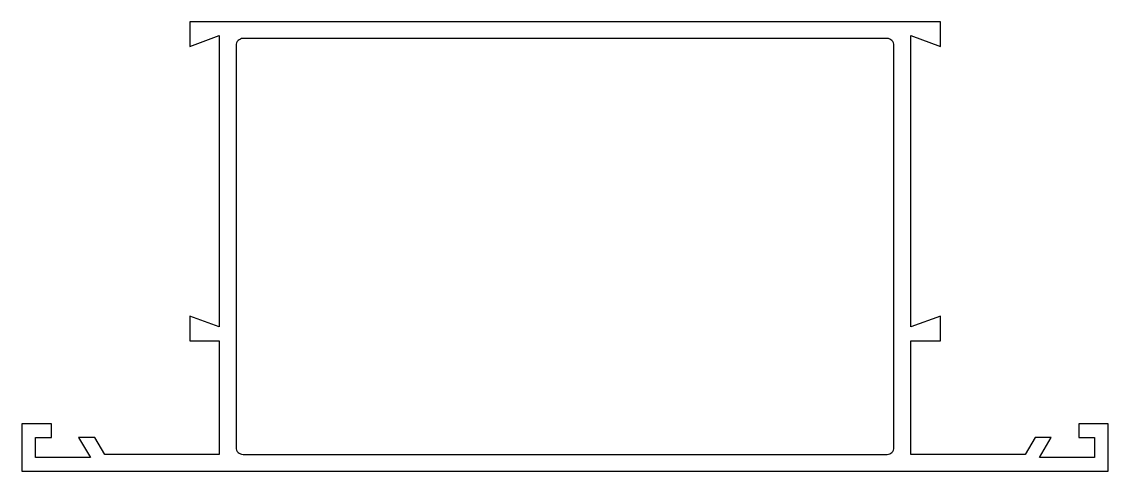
# Model space of a CAD drawing. Extents: x 87 to 197, y 201 to 247.
import ezdxf

# ---------------------------------------------------------------- set-up
doc = ezdxf.new("R2010")
doc.units = 0
doc.layers.add('ANA', color=220, linetype='CONTINUOUS')

msp = doc.modelspace()

# ---------------------------------------------------------------- linework, layer by layer
at = {"layer": 'ANA'}
msp.add_lwpolyline([(177.4, 215.91), (177.4, 245.41), (180.4, 244.31), (180.4, 246.81), (104.4, 246.81), (104.4, 244.31), (107.4, 245.41), (107.4, 215.91), (104.4, 217.01), (104.4, 214.51), (107.4, 214.51), (107.4, 203.01), (95.82, 203.01), (94.8, 204.71), (93.16, 204.71), (94.36, 202.71), (88.8, 202.71), (88.8, 204.71), (90.4, 204.71), (90.4, 206.11), (87.4, 206.11), (87.4, 201.31), (197.4, 201.31), (197.4, 206.11), (194.4, 206.11), (194.4, 204.71), (196, 204.71), (196, 202.71), (190.43, 202.71), (191.63, 204.71), (190, 204.71), (188.98, 203.01), (177.4, 203.01), (177.4, 214.51), (180.4, 214.51), (180.4, 217.01)], close=True, dxfattribs=at)
msp.add_lwpolyline([(175.7, 203.71), (175.7, 244.41, 0.414214), (175, 245.11), (109.8, 245.11, 0.414214), (109.1, 244.41), (109.1, 203.71, 0.414214), (109.8, 203.01), (175, 203.01, 0.414214)], format="xyb", close=True, dxfattribs=at)

doc.saveas('drawing.dxf')
